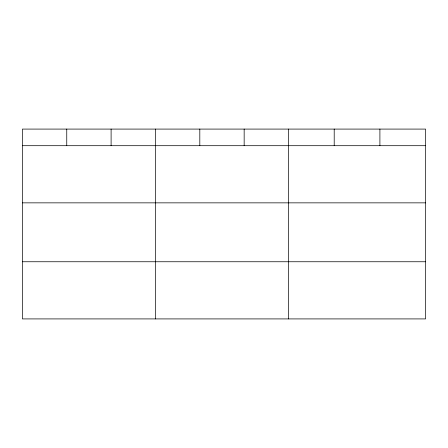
<?xml version="1.0" encoding="UTF-8"?>
<svg xmlns="http://www.w3.org/2000/svg" width="448" height="448" viewBox="0 0 448 448"><rect width="100%" height="100%" fill="white"/><g stroke="black" fill="none" stroke-linecap="round" stroke-linejoin="round"><path stroke-width="0.67" d="M425.6 145.695L425.6 318.914L22.4 318.914L22.4 129.086L425.6 129.086L425.6 145.695L22.4 145.695M22.4 202.854L425.6 202.854M22.4 261.75L425.6 261.75M379.904 129.086L379.904 145.695M334.208 129.086L334.208 145.695M288.512 129.086L288.512 318.914M244.16 129.086L244.16 145.695M199.808 129.086L199.808 145.695M155.456 129.086L155.456 318.914M111.104 129.086L111.104 145.695M66.752 129.086L66.752 145.695"/></g></svg>
